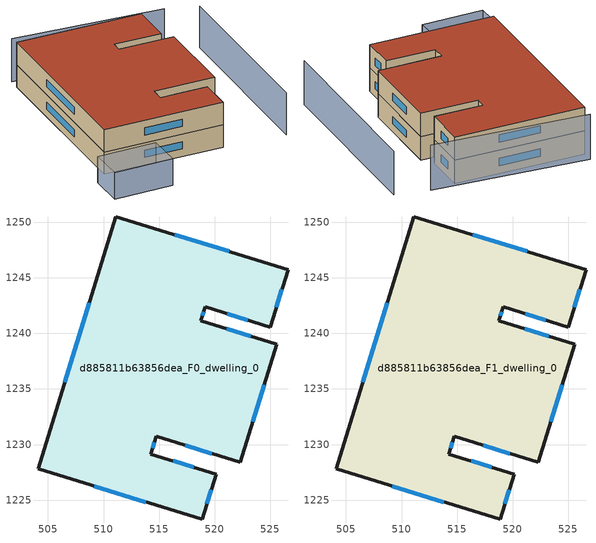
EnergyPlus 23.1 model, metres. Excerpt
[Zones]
d885811b63856dea_F0_dwelling_0
 floor ground (EU_floor_Construction): 526.61,1245.74 525.02,1240.58 519.14,1242.4 518.76,1241.15 525.62,1239.03 522.33,1228.38 514.75,1230.72 514.26,1229.15 520.14,1227.33 518.88,1223.25 504.1,1227.82 511.12,1250.53 z0
 wall outside (EU_wall_Construction): 504.1,1227.82 518.88,1223.25 520.14,1227.33 514.26,1229.15 514.75,1230.72 522.33,1228.38 525.62,1239.03 518.76,1241.15 519.14,1242.4 525.02,1240.58 526.61,1245.74 511.12,1250.53 504.1,1227.82 z0:3
 window (EU_Window_Construction): 509.16,1226.25 513.82,1224.81 / 508.71,1242.75 506.5,1235.59 / 521.31,1247.38 516.42,1248.89 / 525.56,1242.35 526.07,1243.98 / 521.15,1241.78 523.01,1241.2 / 518.89,1241.58 519.01,1241.97 / 523.27,1239.76 521.11,1240.43 / 523.46,1232.03 524.49,1235.39 / 517.35,1229.92 519.73,1229.19 / 514.43,1229.69 514.58,1230.18 / 518.13,1227.95 516.28,1228.52 / 519.31,1224.65 519.71,1225.93 z1.03:1.97
d885811b63856dea_F1_dwelling_0
 floor to d885811b63856dea_F0_dwelling_0 (EU_floor_Construction): 526.61,1245.74 525.02,1240.58 519.14,1242.4 518.76,1241.15 525.62,1239.03 522.33,1228.38 514.75,1230.72 514.26,1229.15 520.14,1227.33 518.88,1223.25 504.1,1227.82 511.12,1250.53 z3
 wall outside (EU_wall_Construction): 504.1,1227.82 518.88,1223.25 520.14,1227.33 514.26,1229.15 514.75,1230.72 522.33,1228.38 525.62,1239.03 518.76,1241.15 519.14,1242.4 525.02,1240.58 526.61,1245.74 511.12,1250.53 504.1,1227.82 z3:6
 window (EU_Window_Construction): 509.16,1226.25 513.82,1224.81 / 508.71,1242.75 506.5,1235.59 / 521.31,1247.38 516.42,1248.89 / 525.56,1242.35 526.07,1243.98 / 521.15,1241.78 523.01,1241.2 / 518.89,1241.58 519.01,1241.97 / 523.27,1239.76 521.11,1240.43 / 523.46,1232.03 524.49,1235.39 / 517.35,1229.92 519.73,1229.19 / 514.43,1229.69 514.58,1230.18 / 518.13,1227.95 516.28,1228.52 / 519.31,1224.65 519.71,1225.93 z4.03:4.97
 roof outside (EU_roof_Construction): 522.33,1228.38 525.62,1239.03 518.76,1241.15 519.14,1242.4 525.02,1240.58 526.61,1245.74 511.12,1250.53 504.1,1227.82 518.88,1223.25 520.14,1227.33 514.26,1229.15 514.75,1230.72 z6
shading: 502.14,1226.83 509.48,1224.71 / 509.48,1224.71 508.25,1220.44 / 508.25,1220.44 500.9,1222.56 / 500.9,1222.56 502.14,1226.83 z0:3.5; 526.43,1220.5 533.45,1242.99 z0:5.6; 529.64,1245.02 511.54,1251.85 z0:5.8
[Building]
EU S2 Campaign: North Axis=0; Terrain=City; Solar Distribution=FullExterior
[Site:Location]
Cape.Town.Intl.AP: Latitude=-33.965; Longitude=18.602; Time Zone=2; Elevation=46
[SizingPeriod:WeatherFileDays]
AnnualSizingPeriod: Begin Month=1; Begin Day of Month=1; End Month=12; End Day of Month=31; Day of Week for Start Day=Monday; Use Weather File Daylight Saving Period=No; Use Weather File Rain and Snow Indicators=No
[MATERIAL]
EU_InternalMass_Material: Roughness=MediumRough; Thickness=0.1; Conductivity=1; Density=1800; Specific Heat=900; Thermal Absorptance=0.9; Solar Absorptance=0.7; Visible Absorptance=0.7
[MATERIAL:NOMASS] Roughness=MediumRough; Thermal Absorptance=0.9; Solar Absorptance=0.7; Visible Absorptance=0.7
Name | Thermal Resistance
EU_wall_NoMass | 0.493876
EU_roof_NoMass | 0.449382
EU_floor_NoMass | 1.25
[WINDOWMATERIAL:SIMPLEGLAZINGSYSTEM]
EU_Window_SimpleGlazing: UFactor=4.4; Solar Heat Gain Coefficient=0.85; Visible Transmittance=0.85
[CONSTRUCTION]
EU_wall_Construction: EU_wall_NoMass
EU_roof_Construction: EU_roof_NoMass
EU_floor_Construction: EU_floor_NoMass
EU_Window_Construction: EU_Window_SimpleGlazing
EU_InternalMass_Construction: EU_InternalMass_Material
[ZONE] Type=1; Multiplier=1; Ceiling Height=autocalculate; Volume=1123.17; Floor Area=autocalculate; Part of Total Floor Area=Yes
d885811b63856dea_F0_dwelling_0; d885811b63856dea_F1_dwelling_0
[INTERNALMASS] Construction=EU_InternalMass_Construction; Surface Area=374.391
Name | Zone or ZoneList
d885811b63856dea_F0_dwelling_0_EU_InternalMass | d885811b63856dea_F0_dwelling_0
d885811b63856dea_F1_dwelling_0_EU_InternalMass | d885811b63856dea_F1_dwelling_0
[OTHEREQUIPMENT] Fuel Type=Electricity; Design Level Calculation Method=Watts/Area; Power per Zone Floor Area=1; Fraction Latent=0; Fraction Radiant=0; Fraction Lost=0; Carbon Dioxide Generation Rate=0; EndUse Subcategory=EU_Step8_InternalGains
Name | Zone or ZoneList or Space or SpaceList | Schedule
EU_Step8_InternalGain_d885811b63856dea_F0_dwelling_0_f000 | d885811b63856dea_F0_dwelling_0 | EU_Step8_GainSchedule_d885811b63856dea_F0_dwelling_0_f000
EU_Step8_InternalGain_d885811b63856dea_F1_dwelling_0_f000 | d885811b63856dea_F1_dwelling_0 | EU_Step8_GainSchedule_d885811b63856dea_F1_dwelling_0_f000
[ZONEVENTILATION:DESIGNFLOWRATE] Schedule=EU_AlwaysOn; Design Flow Rate Calculation Method=AirChanges/Hour; Air Changes per Hour=0.64; Ventilation Type=Natural; Fan Pressure Rise=0; Fan Total Efficiency=1; Constant Term Coefficient=1; Temperature Term Coefficient=0; Velocity Term Coefficient=0; Velocity Squared Term Coefficient=0; Minimum Indoor Temperature=-100; Maximum Indoor Temperature=100; Delta Temperature=-100; Minimum Outdoor Temperature=-100; Maximum Outdoor Temperature=100; Maximum Wind Speed=40
Name | Zone or ZoneList or Space or SpaceList
EU_ConstantAir_d885811b63856dea_F0_dwelling_0 | d885811b63856dea_F0_dwelling_0
EU_ConstantAir_d885811b63856dea_F1_dwelling_0 | d885811b63856dea_F1_dwelling_0
[HVACTEMPLATE:THERMOSTAT] Constant Heating Setpoint=20; Constant Cooling Setpoint=50
EU_HeatOnly_d885811b63856dea_F0_dwelling_0; EU_HeatOnly_d885811b63856dea_F1_dwelling_0
[HVACTEMPLATE:ZONE:IDEALLOADSAIRSYSTEM] System Availability Schedule=EU_AlwaysOn; Maximum Heating Supply Air Temperature=50; Minimum Cooling Supply Air Temperature=13; Maximum Heating Supply Air Humidity Ratio=0.0156; Minimum Cooling Supply Air Humidity Ratio=0.0077; Heating Limit=NoLimit; Cooling Limit=NoLimit; Heating Availability Schedule=EU_AlwaysOn; Cooling Availability Schedule=EU_CoolingOff; Dehumidification Control Type=ConstantSensibleHeatRatio; Cooling Sensible Heat Ratio=0.7; Dehumidification Setpoint=60; Humidification Control Type=None; Humidification Setpoint=30; Outdoor Air Method=None; Outdoor Air Flow Rate per Person=0.00944; Outdoor Air Flow Rate per Zone Floor Area=0; Outdoor Air Flow Rate per Zone=0; Demand Controlled Ventilation Type=None; Outdoor Air Economizer Type=NoEconomizer; Heat Recovery Type=None; Sensible Heat Recovery Effectiveness=0.7; Latent Heat Recovery Effectiveness=0.65
Name | Template Thermostat
d885811b63856dea_F0_dwelling_0 | EU_HeatOnly_d885811b63856dea_F0_dwelling_0
d885811b63856dea_F1_dwelling_0 | EU_HeatOnly_d885811b63856dea_F1_dwelling_0
[SIZING:ZONE] Zone Cooling Design Supply Air Temperature Input Method=SupplyAirTemperature; Zone Cooling Design Supply Air Temperature=13; Zone Heating Design Supply Air Temperature Input Method=SupplyAirTemperature; Zone Heating Design Supply Air Temperature=50; Zone Cooling Design Supply Air Humidity Ratio=0.008; Zone Heating Design Supply Air Humidity Ratio=0.008; Cooling Design Air Flow Method=DesignDay; Cooling Design Air Flow Rate=0; Cooling Minimum Air Flow per Zone Floor Area=0.000762; Cooling Minimum Air Flow=0; Cooling Minimum Air Flow Fraction=0.2; Heating Design Air Flow Method=DesignDay; Heating Design Air Flow Rate=0; Heating Maximum Air Flow per Zone Floor Area=0.002032; Heating Maximum Air Flow=0.141576; Heating Maximum Air Flow Fraction=0.3; Account for Dedicated Outdoor Air System=No; Dedicated Outdoor Air System Control Strategy=NeutralSupplyAir; Dedicated Outdoor Air Low Setpoint Temperature for Design=autosize; Dedicated Outdoor Air High Setpoint Temperature for Design=autosize; Zone Load Sizing Method=Sensible Load Only No Latent Load; Zone Latent Cooling Design Supply Air Humidity Ratio Input Method=HumidityRatioDifference; Zone Cooling Design Supply Air Humidity Ratio Difference=0.005; Zone Latent Heating Design Supply Air Humidity Ratio Input Method=HumidityRatioDifference; Zone Humidification Design Supply Air Humidity Ratio Difference=0.005
d885811b63856dea_F0_dwelling_0; d885811b63856dea_F1_dwelling_0
[SCHEDULE:CONSTANT]
Name | Hourly Value
EU_AlwaysOn | 1
EU_CoolingOff | 0
[SCHEDULE:FILE] Column Number=1; Rows to Skip at Top=0; Number of Hours of Data=8760; Column Separator=Comma; Interpolate to Timestep=No; Minutes per Item=60; Adjust Schedule for Daylight Savings=Yes
Name | File
EU_Step8_GainSchedule_d885811b63856dea_F0_dwelling_0_f000 | ../../schedules/d885811b63856dea/d885811b63856dea_F0_dwelling_0_f000_gain.csv
EU_Step8_GainSchedule_d885811b63856dea_F1_dwelling_0_f000 | ../../schedules/d885811b63856dea/d885811b63856dea_F1_dwelling_0_f000_gain.csv
